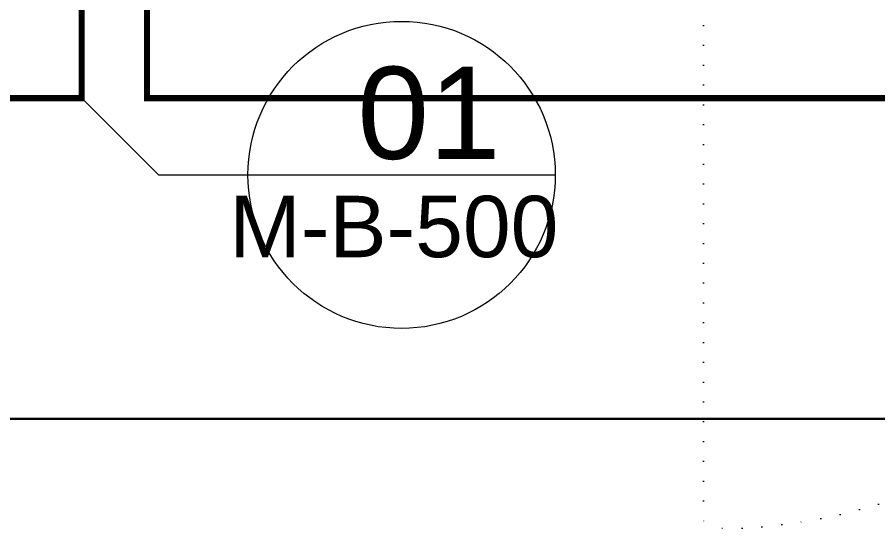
# Model space of a CAD drawing. Extents: x -2012 to 34975, y -1043 to 8321.
# Drawn here: x 3221.3 to 3361.4, y 3185.5 to 3268.8 of the extents above; entities that cross this region are included whole.
import ezdxf
from ezdxf.enums import TextEntityAlignment as Align

# ---------------------------------------------------------------- set-up
doc = ezdxf.new("R2010")
doc.units = 0
doc.header["$LTSCALE"] = 25
doc.linetypes.add('DOT2', pattern=[0.125, 0, -0.125])
doc.linetypes.add('HIDDEN2', pattern=[4.7625, 3.175, -1.5875])
doc.layers.get('0').update_dxf_attribs({"color": 9, "lineweight": 9})
for name, color, linetype, lineweight in [('10', 9, 'Continuous', 9), ('20', 9, 'DOT2', 9), ('21', 9, 'Continuous', 9), ('E-KABLO', 7, 'Continuous', 30)]:
    doc.layers.add(name, color=color, linetype=linetype, lineweight=lineweight)
doc.styles.add('Arial', font='arial.ttf', dxfattribs={"height": 2.5})

# ---------------------------------------------------------------- blocks, each defined once
blk = doc.blocks.new('0_detailbox1')
blk.add_lwpolyline([(10.411, -2.5), (7.911, 0), (-5, 0)])
blk.add_circle((0, 0), 5)
at = {"style": 'Arial'}
blk.add_attdef('DETAYADI', text='', height=3, dxfattribs=at).set_placement((0, 0), align=Align.BOTTOM_CENTER)
blk.add_attdef('PAFTAADI', text='', height=2, dxfattribs=at).set_placement((0, -0.5), align=Align.TOP_CENTER)
blk = doc.blocks.new('p-krt-100lukahsapkapi')
at = {"layer": '20'}
blk.add_lwpolyline([(10.35, -4.2), (101.95, -4.2)], dxfattribs=at)
blk.add_arc((11.32, -5.96), 90.64, 269.4791, 1.113, dxfattribs=at)

msp = doc.modelspace()

# ---------------------------------------------------------------- linework, layer by layer
at = {"layer": '21', "linetype": 'HIDDEN2', "ltscale": 0.1, "const_width": 1}
for points in [[(3030.98, 3255.65), (3231.84, 3255.65), (3231.84, 3467.5), (3030.98, 3467.5)], [(3242.47, 3255.65), (3458.32, 3255.65), (3458.32, 3467.5), (3242.47, 3467.5)]]:
    msp.add_lwpolyline(points, close=True, dxfattribs=at)
at = {"layer": 'E-KABLO', "color": 6}
msp.add_line((3201.34, 3203.46), (3508.34, 3203.46), dxfattribs=at)

# ---------------------------------------------------------------- block references
at = {"layer": '10', "xscale": -1, "rotation": 90}
msp.add_blockref('p-krt-100lukahsapkapi', (3328.84, 3287.5), dxfattribs=at)
at = {"layer": '21'}
ref = msp.add_blockref('0_detailbox1', (3283.89, 3243.15), dxfattribs=dict(at, xscale=5, yscale=5, zscale=5, rotation=180))
ref.add_attrib('DETAYADI', '01', dxfattribs={"layer": '0', "height": 15, "style": 'Arial'}).set_placement((3288.35, 3241.25), align=Align.BOTTOM_CENTER)
ref.add_attrib('PAFTAADI', 'M-B-500', dxfattribs={"layer": '0', "height": 10, "style": 'Arial'}).set_placement((3282.63, 3239.75), align=Align.TOP_CENTER)

doc.saveas('drawing.dxf')
